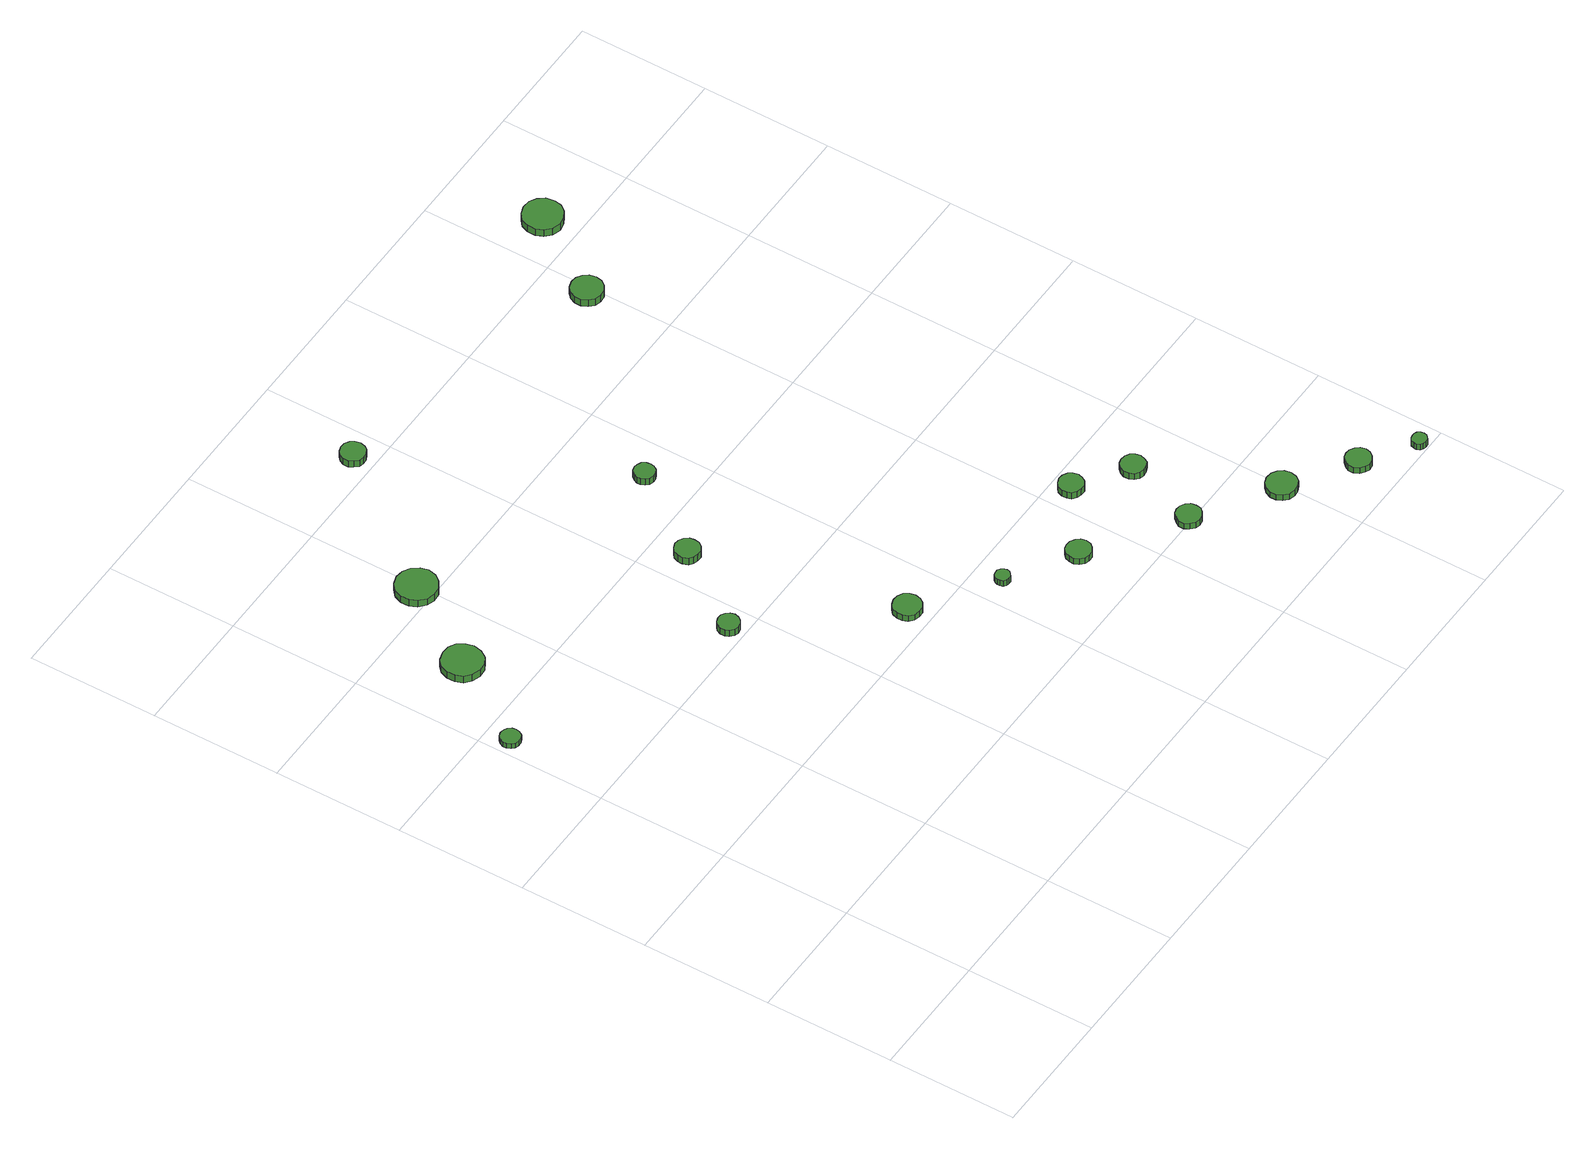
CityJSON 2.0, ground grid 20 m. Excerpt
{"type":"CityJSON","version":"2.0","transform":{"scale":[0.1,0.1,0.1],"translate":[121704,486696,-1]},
"CityObjects":{
"tree1":{"type":"SolitaryVegetationObject","attributes":{"function":"something"},"geometry":[{"type":"MultiSurface","lod":"1","boundaries":[[[0,1,2,3,4,5,6,7,8,9,10,11,12,13,14]],[[15,16,17,18,19,20,21,22,23,24,25,26,27,28,29]],[[0,29,28,1]],[[1,28,27,2]],[[2,27,26,3]],[[3,26,25,4]],[[4,25,24,5]],[[5,24,23,6]],[[6,23,22,7]],[[7,22,21,8]],[[8,21,20,9]],[[9,20,19,10]],[[10,19,18,11]],[[11,18,17,12]],[[12,17,16,13]],[[13,16,15,14]],[[14,15,29,0]]]}]},
"tree2":{"type":"SolitaryVegetationObject","attributes":{"function":"something"},"geometry":[{"type":"MultiSurface","lod":"1","boundaries":[[[30,31,32,33,34,35,36,37,38,39,40,41,42,43,44]],[[45,46,47,48,49,50,51,52,53,54,55,56,57,58,59]],[[30,59,58,31]],[[31,58,57,32]],[[32,57,56,33]],[[33,56,55,34]],[[34,55,54,35]],[[35,54,53,36]],[[36,53,52,37]],[[37,52,51,38]],[[38,51,50,39]],[[39,50,49,40]],[[40,49,48,41]],[[41,48,47,42]],[[42,47,46,43]],[[43,46,45,44]],[[44,45,59,30]]]}]},
"tree3":{"type":"SolitaryVegetationObject","attributes":{"function":"something"},"geometry":[{"type":"MultiSurface","lod":"1","boundaries":[[[60,61,62,63,64,65,66,67,68,69,70,71,72,73,74]],[[75,76,77,78,79,80,81,82,83,84,85,86,87,88,89]],[[60,89,88,61]],[[61,88,87,62]],[[62,87,86,63]],[[63,86,85,64]],[[64,85,84,65]],[[65,84,83,66]],[[66,83,82,67]],[[67,82,81,68]],[[68,81,80,69]],[[69,80,79,70]],[[70,79,78,71]],[[71,78,77,72]],[[72,77,76,73]],[[73,76,75,74]],[[74,75,89,60]]]}]},
"tree4":{"type":"SolitaryVegetationObject","attributes":{"function":"something"},"geometry":[{"type":"MultiSurface","lod":"1","boundaries":[[[90,91,92,93,94,95,96,97,98,99,100,101,102,103,104]],[[105,106,107,108,109,110,111,112,113,114,115,116,117,118,119]],[[90,119,118,91]],[[91,118,117,92]],[[92,117,116,93]],[[93,116,115,94]],[[94,115,114,95]],[[95,114,113,96]],[[96,113,112,97]],[[97,112,111,98]],[[98,111,110,99]],[[99,110,109,100]],[[100,109,108,101]],[[101,108,107,102]],[[102,107,106,103]],[[103,106,105,104]],[[104,105,119,90]]]}]},
"tree5":{"type":"SolitaryVegetationObject","attributes":{"function":"something"},"geometry":[{"type":"MultiSurface","lod":"1","boundaries":[[[120,121,122,123,124,125,126,127,128,129,130,131,132,133,134]],[[135,136,137,138,139,140,141,142,143,144,145,146,147,148,149]],[[120,149,148,121]],[[121,148,147,122]],[[122,147,146,123]],[[123,146,145,124]],[[124,145,144,125]],[[125,144,143,126]],[[126,143,142,127]],[[127,142,141,128]],[[128,141,140,129]],[[129,140,139,130]],[[130,139,138,131]],[[131,138,137,132]],[[132,137,136,133]],[[133,136,135,134]],[[134,135,149,120]]]}]},
"tree6":{"type":"SolitaryVegetationObject","attributes":{"function":"something"},"geometry":[{"type":"MultiSurface","lod":"1","boundaries":[[[150,151,152,153,154,155,156,157,158,159,160,161,162,163,164]],[[165,166,167,168,169,170,171,172,173,174,175,176,177,178,179]],[[150,179,178,151]],[[151,178,177,152]],[[152,177,176,153]],[[153,176,175,154]],[[154,175,174,155]],[[155,174,173,156]],[[156,173,172,157]],[[157,172,171,158]],[[158,171,170,159]],[[159,170,169,160]],[[160,169,168,161]],[[161,168,167,162]],[[162,167,166,163]],[[163,166,165,164]],[[164,165,179,150]]]}]},
"tree7":{"type":"SolitaryVegetationObject","attributes":{"function":"something"},"geometry":[{"type":"MultiSurface","lod":"1","boundaries":[[[180,181,182,183,184,185,186,187,188,189,190,191,192,193,194]],[[195,196,197,198,199,200,201,202,203,204,205,206,207,208,209]],[[180,209,208,181]],[[181,208,207,182]],[[182,207,206,183]],[[183,206,205,184]],[[184,205,204,185]],[[185,204,203,186]],[[186,203,202,187]],[[187,202,201,188]],[[188,201,200,189]],[[189,200,199,190]],[[190,199,198,191]],[[191,198,197,192]],[[192,197,196,193]],[[193,196,195,194]],[[194,195,209,180]]]}]},
"tree8":{"type":"SolitaryVegetationObject","attributes":{"function":"something"},"geometry":[{"type":"MultiSurface","lod":"1","boundaries":[[[210,211,212,213,214,215,216,217,218,219,220,221,222,223,224]],[[225,226,227,228,229,230,231,232,233,234,235,236,237,238,239]],[[210,239,238,211]],[[211,238,237,212]],[[212,237,236,213]],[[213,236,235,214]],[[214,235,234,215]],[[215,234,233,216]],[[216,233,232,217]],[[217,232,231,218]],[[218,231,230,219]],[[219,230,229,220]],[[220,229,228,221]],[[221,228,227,222]],[[222,227,226,223]],[[223,226,225,224]],[[224,225,239,210]]]}]},
"tree9":{"type":"SolitaryVegetationObject","attributes":{"function":"something"},"geometry":[{"type":"MultiSurface","lod":"1","boundaries":[[[240,241,242,243,244,245,246,247,248,249,250,251,252,253,254]],[[255,256,257,258,259,260,261,262,263,264,265,266,267,268,269]],[[240,269,268,241]],[[241,268,267,242]],[[242,267,266,243]],[[243,266,265,244]],[[244,265,264,245]],[[245,264,263,246]],[[246,263,262,247]],[[247,262,261,248]],[[248,261,260,249]],[[249,260,259,250]],[[250,259,258,251]],[[251,258,257,252]],[[252,257,256,253]],[[253,256,255,254]],[[254,255,269,240]]]}]},
"tree10":{"type":"SolitaryVegetationObject","attributes":{"function":"something"},"geometry":[{"type":"MultiSurface","lod":"1","boundaries":[[[270,271,272,273,274,275,276,277,278,279,280,281,282,283,284]],[[285,286,287,288,289,290,291,292,293,294,295,296,297,298,299]],[[270,299,298,271]],[[271,298,297,272]],[[272,297,296,273]],[[273,296,295,274]],[[274,295,294,275]],[[275,294,293,276]],[[276,293,292,277]],[[277,292,291,278]],[[278,291,290,279]],[[279,290,289,280]],[[280,289,288,281]],[[281,288,287,282]],[[282,287,286,283]],[[283,286,285,284]],[[284,285,299,270]]]}]},
"tree11":{"type":"SolitaryVegetationObject","attributes":{"function":"something"},"geometry":[{"type":"MultiSurface","lod":"1","boundaries":[[[300,301,302,303,304,305,306,307,308,309,310,311,312,313,314]],[[315,316,317,318,319,320,321,322,323,324,325,326,327,328,329]],[[300,329,328,301]],[[301,328,327,302]],[[302,327,326,303]],[[303,326,325,304]],[[304,325,324,305]],[[305,324,323,306]],[[306,323,322,307]],[[307,322,321,308]],[[308,321,320,309]],[[309,320,319,310]],[[310,319,318,311]],[[311,318,317,312]],[[312,317,316,313]],[[313,316,315,314]],[[314,315,329,300]]]}]},
"tree12":{"type":"SolitaryVegetationObject","attributes":{"function":"something"},"geometry":[{"type":"MultiSurface","lod":"1","boundaries":[[[330,331,332,333,334,335,336,337,338,339,340,341,342,343,344]],[[345,346,347,348,349,350,351,352,353,354,355,356,357,358,359]],[[330,359,358,331]],[[331,358,357,332]],[[332,357,356,333]],[[333,356,355,334]],[[334,355,354,335]],[[335,354,353,336]],[[336,353,352,337]],[[337,352,351,338]],[[338,351,350,339]],[[339,350,349,340]],[[340,349,348,341]],[[341,348,347,342]],[[342,347,346,343]],[[343,346,345,344]],[[344,345,359,330]]]}]},
"tree13":{"type":"SolitaryVegetationObject","attributes":{"function":"something"},"geometry":[{"type":"MultiSurface","lod":"1","boundaries":[[[360,361,362,363,364,365,366,367,368,369,370,371,372,373,374]],[[375,376,377,378,379,380,381,382,383,384,385,386,387,388,389]],[[360,389,388,361]],[[361,388,387,362]],[[362,387,386,363]],[[363,386,385,364]],[[364,385,384,365]],[[365,384,383,366]],[[366,383,382,367]],[[367,382,381,368]],[[368,381,380,369]],[[369,380,379,370]],[[370,379,378,371]],[[371,378,377,372]],[[372,377,376,373]],[[373,376,375,374]],[[374,375,389,360]]]}]},
"tree14":{"type":"SolitaryVegetationObject","attributes":{"function":"something"},"geometry":[{"type":"MultiSurface","lod":"1","boundaries":[[[390,391,392,393,394,395,396,397,398,399,400,401,402,403,404]],[[405,406,407,408,409,410,411,412,413,414,415,416,417,418,419]],[[390,419,418,391]],[[391,418,417,392]],[[392,417,416,393]],[[393,416,415,394]],[[394,415,414,395]],[[395,414,413,396]],[[396,413,412,397]],[[397,412,411,398]],[[398,411,410,399]],[[399,410,409,400]],[[400,409,408,401]],[[401,408,407,402]],[[402,407,406,403]],[[403,406,405,404]],[[404,405,419,390]]]}]},
"tree15":{"type":"SolitaryVegetationObject","attributes":{"function":"something"},"geometry":[{"type":"MultiSurface","lod":"1","boundaries":[[[420,421,422,423,424,425,426,427,428,429,430,431,432,433,434]],[[435,436,437,438,439,440,441,442,443,444,445,446,447,448,449]],[[420,449,448,421]],[[421,448,447,422]],[[422,447,446,423]],[[423,446,445,424]],[[424,445,444,425]],[[425,444,443,426]],[[426,443,442,427]],[[427,442,441,428]],[[428,441,440,429]],[[429,440,439,430]],[[430,439,438,431]],[[431,438,437,432]],[[432,437,436,433]],[[433,436,435,434]],[[434,435,449,420]]]}]},
"tree16":{"type":"SolitaryVegetationObject","attributes":{"function":"something"},"geometry":[{"type":"MultiSurface","lod":"1","boundaries":[[[450,451,452,453,454,455,456,457,458,459,460,461,462,463,464]],[[465,466,467,468,469,470,471,472,473,474,475,476,477,478,479]],[[450,479,478,451]],[[451,478,477,452]],[[452,477,476,453]],[[453,476,475,454]],[[454,475,474,455]],[[455,474,473,456]],[[456,473,472,457]],[[457,472,471,458]],[[458,471,470,459]],[[459,470,469,460]],[[460,469,468,461]],[[461,468,467,462]],[[462,467,466,463]],[[463,466,465,464]],[[464,465,479,450]]]}]},
"tree17":{"type":"SolitaryVegetationObject","attributes":{"function":"something"},"geometry":[{"type":"MultiSurface","lod":"1","boundaries":[[[480,481,482,483,484,485,486,487,488,489,490,491,492,493,494]],[[495,496,497,498,499,500,501,502,503,504,505,506,507,508,509]],[[480,509,508,481]],[[481,508,507,482]],[[482,507,506,483]],[[483,506,505,484]],[[484,505,504,485]],[[485,504,503,486]],[[486,503,502,487]],[[487,502,501,488]],[[488,501,500,489]],[[489,500,499,490]],[[490,499,498,491]],[[491,498,497,492]],[[492,497,496,493]],[[493,496,495,494]],[[494,495,509,480]]]}]},
"tree18":{"type":"SolitaryVegetationObject","attributes":{"function":"something"},"geometry":[{"type":"MultiSurface","lod":"1","boundaries":[[[510,511,512,513,514,515,516,517,518,519,520,521,522,523,524]],[[525,526,527,528,529,530,531,532,533,534,535,536,537,538,539]],[[510,539,538,511]],[[511,538,537,512]],[[512,537,536,513]],[[513,536,535,514]],[[514,535,534,515]],[[515,534,533,516]],[[516,533,532,517]],[[517,532,531,518]],[[518,531,530,519]],[[519,530,529,520]],[[520,529,528,521]],[[521,528,527,522]],[[522,527,526,523]],[[523,526,525,524]],[[524,525,539,510]]]}]}
},
"vertices":[
[39,763,17],[38,769,17],[34,774,17],[29,777,17],[22,778,17],[16,776,17],[12,772,17],[9,766,17],[9,760,17],[12,754,17],[16,750,17],[22,748,17],[29,748,17],[34,751,17],[38,757,17],[38,757,8],[34,751,8],[29,748,8],[22,748,8],[16,750,8],[12,754,8],[9,760,8],[9,766,8],[12,772,8],[16,776,8],[22,778,8],[29,777,8],[34,774,8],[38,769,8],[39,763,8],
[137,894,21],[134,906,21],[127,917,21],[116,923,21],[103,924,21],[90,920,21],[81,912,21],[76,900,21],[76,887,21],[81,875,21],[90,867,21],[103,863,21],[116,864,21],[127,870,21],[134,881,21],[134,881,8],[127,870,8],[116,864,8],[103,863,8],[90,867,8],[81,875,8],[76,887,8],[76,900,8],[81,912,8],[90,920,8],[103,924,8],[116,923,8],[127,917,8],[134,906,8],[137,894,8],
[218,1020,28],[215,1032,28],[207,1043,28],[196,1049,28],[183,1051,28],[171,1047,28],[161,1038,28],[156,1026,28],[156,1013,28],[161,1002,28],[171,993,28],[183,989,28],[196,990,28],[207,997,28],[215,1007,28],[215,1007,15],[207,997,15],[196,990,15],[183,989,15],[171,993,15],[161,1002,15],[156,1013,15],[156,1026,15],[161,1038,15],[171,1047,15],[183,1051,15],[196,1049,15],[207,1043,15],[215,1032,15],[218,1020,15],
[382,626,19],[380,633,19],[376,638,19],[370,642,19],[363,642,19],[357,640,19],[352,636,19],[349,629,19],[349,622,19],[352,616,19],[357,611,19],[363,609,19],[370,610,19],[376,614,19],[380,619,19],[380,619,7],[376,614,7],[370,610,7],[363,609,7],[357,611,7],[352,616,7],[349,622,7],[349,629,7],[352,636,7],[357,640,7],[363,642,7],[370,642,7],[376,638,7],[380,633,7],[382,626,7],
[546,437,19],[544,445,19],[539,453,19],[531,457,19],[522,458,19],[514,455,19],[507,449,19],[504,441,19],[504,432,19],[507,424,19],[514,418,19],[522,416,19],[531,416,19],[539,421,19],[544,428,19],[544,428,8],[539,421,8],[531,416,8],[522,416,8],[514,418,8],[507,424,8],[504,432,8],[504,441,8],[507,449,8],[514,455,8],[522,458,8],[531,457,8],[539,453,8],[544,445,8],[546,437,8],
[469,748,20],[468,755,20],[463,762,20],[456,766,20],[448,767,20],[441,764,20],[435,759,20],[432,752,20],[432,744,20],[435,736,20],[441,731,20],[448,729,20],[456,729,20],[463,733,20],[468,740,20],[468,740,7],[463,733,7],[456,729,7],[448,729,7],[441,731,7],[435,736,7],[432,744,7],[432,752,7],[435,759,7],[441,764,7],[448,767,7],[456,766,7],[463,762,7],[468,755,7],[469,748,7],
[367,1227,30],[365,1235,30],[361,1241,30],[354,1245,30],[346,1246,30],[338,1243,30],[333,1238,30],[329,1231,30],[329,1223,30],[333,1216,30],[338,1210,30],[346,1208,30],[354,1209,30],[361,1213,30],[365,1219,30],[365,1219,18],[361,1213,18],[354,1209,18],[346,1208,18],[338,1210,18],[333,1216,18],[329,1223,18],[329,1231,18],[333,1238,18],[338,1243,18],[346,1246,18],[354,1245,18],[361,1241,18],[365,1235,18],[367,1227,18],
[654,357,19],[653,361,19],[650,365,19],[646,368,19],[641,368,19],[637,367,19],[633,363,19],[632,359,19],[632,355,19],[633,350,19],[637,347,19],[641,346,19],[646,346,19],[650,349,19],[653,352,19],[653,352,8],[650,349,8],[646,346,8],[641,346,8],[637,347,8],[633,350,8],[632,355,8],[632,359,8],[633,363,8],[637,367,8],[641,368,8],[646,368,8],[650,365,8],[653,361,8],[654,357,8],
[554,874,23],[553,880,23],[549,886,23],[543,889,23],[537,890,23],[530,888,23],[526,883,23],[523,877,23],[523,871,23],[526,865,23],[530,860,23],[537,858,23],[543,859,23],[549,862,23],[553,868,23],[553,868,11],[549,862,11],[543,859,11],[537,858,11],[530,860,11],[526,865,11],[523,871,11],[523,877,11],[526,883,11],[530,888,11],[537,890,11],[543,889,11],[549,886,11],[553,880,11],[554,874,11],
[759,295,19],[757,303,19],[752,309,19],[745,313,19],[737,314,19],[730,312,19],[724,306,19],[721,299,19],[721,291,19],[724,284,19],[730,278,19],[737,276,19],[745,277,19],[752,281,19],[757,287,19],[757,287,8],[752,281,8],[745,277,8],[737,276,8],[730,278,8],[724,284,8],[721,291,8],[721,299,8],[724,306,8],[730,312,8],[737,314,8],[745,313,8],[752,309,8],[757,303,8],[759,295,8],
[896,204,19],[895,212,19],[890,218,19],[883,222,19],[875,223,19],[868,221,19],[862,215,19],[858,208,19],[858,200,19],[862,193,19],[868,187,19],[875,185,19],[883,186,19],[890,190,19],[895,196,19],[895,196,8],[890,190,8],[883,186,8],[875,185,8],[868,187,8],[862,193,8],[858,200,8],[858,208,8],[862,215,8],[868,221,8],[875,223,8],[883,222,8],[890,218,8],[895,212,8],[896,204,8],
[856,370,21],[854,378,21],[850,384,21],[843,388,21],[835,389,21],[828,386,21],[822,381,21],[819,374,21],[819,366,21],[822,359,21],[828,354,21],[835,352,21],[843,352,21],[850,356,21],[854,363,21],[854,363,9],[850,356,9],[843,352,9],[835,352,9],[828,354,9],[822,359,9],[819,366,9],[819,374,9],[822,381,9],[828,386,9],[835,389,9],[843,388,9],[850,384,9],[854,378,9],[856,370,9],
[933,318,20],[931,326,20],[927,332,20],[920,336,20],[912,337,20],[905,335,20],[899,329,20],[896,322,20],[896,314,20],[899,307,20],[905,302,20],[912,300,20],[920,301,20],[927,304,20],[931,311,20],[931,311,8],[927,304,8],[920,301,8],[912,300,8],[905,302,8],[899,307,8],[896,314,8],[896,322,8],[899,329,8],[905,335,8],[912,337,8],[920,336,8],[927,332,8],[931,326,8],[933,318,8],
[1018,128,19],[1016,137,19],[1010,145,19],[1002,150,19],[992,151,19],[983,148,19],[976,141,19],[972,132,19],[972,123,19],[976,114,19],[983,108,19],[992,105,19],[1002,106,19],[1010,110,19],[1016,118,19],[1016,118,8],[1010,110,8],[1002,106,8],[992,105,8],[983,108,8],[976,114,8],[972,123,8],[972,132,8],[976,141,8],[983,148,8],[992,151,8],[1002,150,8],[1010,145,8],[1016,137,8],[1018,128,8],
[1111,65,19],[1109,73,19],[1104,79,19],[1097,83,19],[1089,84,19],[1082,82,19],[1076,76,19],[1072,69,19],[1072,61,19],[1076,53,19],[1082,48,19],[1089,45,19],[1097,46,19],[1104,50,19],[1109,57,19],[1109,57,8],[1104,50,8],[1097,46,8],[1089,45,8],[1082,48,8],[1076,53,8],[1072,61,8],[1072,69,8],[1076,76,8],[1082,82,8],[1089,84,8],[1097,83,8],[1104,79,8],[1109,73,8],[1111,65,8],
[809,1126,24],[807,1136,24],[801,1144,24],[793,1149,24],[783,1150,24],[773,1147,24],[766,1140,24],[762,1131,24],[762,1121,24],[766,1112,24],[773,1105,24],[783,1102,24],[793,1103,24],[801,1108,24],[807,1116,24],[807,1116,11],[801,1108,11],[793,1103,11],[783,1102,11],[773,1105,11],[766,1112,11],[762,1121,11],[762,1131,11],[766,1140,11],[773,1147,11],[783,1150,11],[793,1149,11],[801,1144,11],[807,1136,11],[809,1126,11],
[1179,14,19],[1178,19,19],[1175,23,19],[1171,25,19],[1166,25,19],[1162,24,19],[1158,21,19],[1156,16,19],[1156,12,19],[1158,7,19],[1162,4,19],[1166,3,19],[1171,3,19],[1175,6,19],[1178,9,19],[1178,9,8],[1175,6,8],[1171,3,8],[1166,3,8],[1162,4,8],[1158,7,8],[1156,12,8],[1156,16,8],[1158,21,8],[1162,24,8],[1166,25,8],[1171,25,8],[1175,23,8],[1178,19,8],[1179,14,8],
[901,1253,21],[899,1266,21],[891,1276,21],[881,1282,21],[868,1283,21],[856,1279,21],[847,1271,21],[842,1260,21],[842,1247,21],[847,1236,21],[856,1227,21],[868,1223,21],[881,1225,21],[891,1231,21],[899,1241,21],[899,1241,8],[891,1231,8],[881,1225,8],[868,1223,8],[856,1227,8],[847,1236,8],[842,1247,8],[842,1260,8],[847,1271,8],[856,1279,8],[868,1283,8],[881,1282,8],[891,1276,8],[899,1266,8],[901,1253,8]
]}
